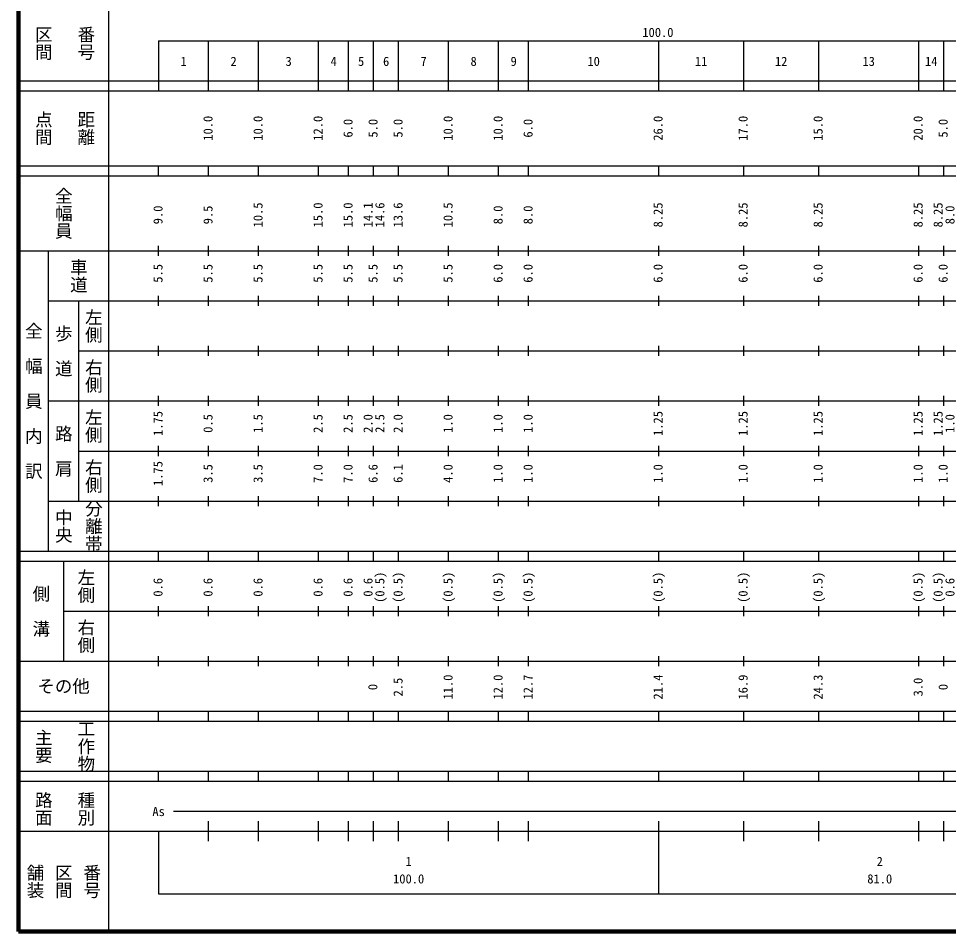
# Model space of a CAD drawing. Units: millimetres on the paper, enlarged 1000 times. Extents: x 40000 to 680000, y 20000 to 380000.
# Drawn here: x 40000 to 225938, y 20000 to 202409 of the extents above; entities that cross this region are included whole.
import ezdxf
from ezdxf.enums import TextEntityAlignment as Align

# ---------------------------------------------------------------- set-up
doc = ezdxf.new("R2010")
doc.units = ezdxf.units.MM
doc.header["$LTSCALE"] = 1000
doc.layers.add('M-TTL', color=2, linetype='Continuous', lineweight=140)
doc.layers.add('M-TTL-BAND', color=7, linetype='Continuous', lineweight=25)
doc.styles.add('@ＭＳ ゴシック', font='')
doc.styles.add('ＭＳ ゴシック', font='')
doc.styles.get('@ＭＳ ゴシック').set_extended_font_data('@MS Gothic')
doc.styles.get('ＭＳ ゴシック').set_extended_font_data('MS Gothic')

msp = doc.modelspace()

# ---------------------------------------------------------------- linework, layer by layer
at = {"layer": 'M-TTL'}
for p, q in [((40000, 380000), (40000, 20000)), ((40000, 20000), (680000, 20000))]:
    msp.add_line(p, q, dxfattribs=at)
at = {"layer": 'M-TTL-BAND'}
for p, q in [((58000, 370000), (58000, 20000)), ((68000, 198000), (579000, 198000)), ((68000, 198000), (68000, 188000)), ((78000, 188000), (78000, 198000)), ((88000, 188000), (88000, 198000)), ((100000, 188000), (100000, 198000)), ((106000, 188000), (106000, 198000)), ((111000, 188000), (111000, 198000)), ((116000, 188000), (116000, 198000)), ((126000, 188000), (126000, 198000)), ((136000, 188000), (136000, 198000)), ((142000, 188000), (142000, 198000)), ((168000, 188000), (168000, 198000)), ((185000, 188000), (185000, 198000)), ((200000, 188000), (200000, 198000)), ((220000, 188000), (220000, 198000)), ((225000, 188000), (225000, 198000)), ((40000, 190000), (579000, 190000)), ((40000, 188000), (579000, 188000)), ((40000, 173000), (579000, 173000)), ((68000, 171000), (68000, 173000)), ((78000, 171000), (78000, 173000)), ((88000, 171000), (88000, 173000)), ((100000, 171000), (100000, 173000)), ((106000, 171000), (106000, 173000)), ((111000, 171000), (111000, 173000)), ((116000, 171000), (116000, 173000)), ((126000, 171000), (126000, 173000)), ((136000, 171000), (136000, 173000)), ((142000, 171000), (142000, 173000)), ((168000, 171000), (168000, 173000)), ((185000, 171000), (185000, 173000)), ((200000, 171000), (200000, 173000)), ((220000, 171000), (220000, 173000)), ((225000, 171000), (225000, 173000)), ((40000, 171000), (579000, 171000)), ((68000, 155000), (68000, 157000)), ((78000, 155000), (78000, 157000)), ((88000, 155000), (88000, 157000)), ((100000, 155000), (100000, 157000)), ((106000, 155000), (106000, 157000)), ((111000, 155000), (111000, 157000)), ((116000, 155000), (116000, 157000)), ((126000, 155000), (126000, 157000)), ((136000, 155000), (136000, 157000)), ((142000, 155000), (142000, 157000)), ((168000, 155000), (168000, 157000)), ((185000, 155000), (185000, 157000)), ((200000, 155000), (200000, 157000)), ((220000, 155000), (220000, 157000)), ((225000, 155000), (225000, 157000)), ((40000, 156000), (579000, 156000)), ((46000, 96000), (46000, 156000)), ((68000, 145000), (68000, 147000)), ((78000, 145000), (78000, 147000)), ((88000, 145000), (88000, 147000)), ((100000, 145000), (100000, 147000)), ((106000, 145000), (106000, 147000)), ((111000, 145000), (111000, 147000)), ((116000, 145000), (116000, 147000)), ((126000, 145000), (126000, 147000)), ((136000, 145000), (136000, 147000)), ((142000, 145000), (142000, 147000)), ((168000, 145000), (168000, 147000)), ((185000, 145000), (185000, 147000)), ((200000, 145000), (200000, 147000)), ((220000, 145000), (220000, 147000)), ((225000, 145000), (225000, 147000)), ((46000, 146000), (579000, 146000)), ((52000, 146000), (52000, 106000)), ((52000, 136000), (579000, 136000)), ((68000, 135000), (68000, 137000)), ((78000, 135000), (78000, 137000)), ((88000, 135000), (88000, 137000)), ((100000, 135000), (100000, 137000)), ((106000, 135000), (106000, 137000)), ((111000, 135000), (111000, 137000)), ((116000, 135000), (116000, 137000)), ((126000, 135000), (126000, 137000)), ((136000, 135000), (136000, 137000)), ((142000, 135000), (142000, 137000)), ((168000, 135000), (168000, 137000)), ((185000, 135000), (185000, 137000)), ((200000, 135000), (200000, 137000)), ((220000, 135000), (220000, 137000)), ((225000, 135000), (225000, 137000)), ((68000, 125000), (68000, 127000)), ((78000, 125000), (78000, 127000)), ((88000, 125000), (88000, 127000)), ((100000, 125000), (100000, 127000)), ((106000, 125000), (106000, 127000)), ((111000, 125000), (111000, 127000)), ((116000, 125000), (116000, 127000)), ((126000, 125000), (126000, 127000)), ((136000, 125000), (136000, 127000)), ((142000, 125000), (142000, 127000)), ((168000, 125000), (168000, 127000)), ((185000, 125000), (185000, 127000)), ((200000, 125000), (200000, 127000)), ((220000, 125000), (220000, 127000)), ((225000, 125000), (225000, 127000)), ((46000, 126000), (579000, 126000)), ((52000, 116000), (579000, 116000)), ((68000, 115000), (68000, 117000)), ((78000, 115000), (78000, 117000)), ((88000, 115000), (88000, 117000)), ((100000, 115000), (100000, 117000)), ((106000, 115000), (106000, 117000)), ((111000, 115000), (111000, 117000)), ((116000, 115000), (116000, 117000)), ((126000, 115000), (126000, 117000)), ((136000, 115000), (136000, 117000)), ((142000, 115000), (142000, 117000)), ((168000, 115000), (168000, 117000)), ((185000, 115000), (185000, 117000)), ((200000, 115000), (200000, 117000)), ((220000, 115000), (220000, 117000)), ((225000, 115000), (225000, 117000)), ((46000, 106000), (579000, 106000)), ((68000, 105000), (68000, 107000)), ((78000, 105000), (78000, 107000)), ((88000, 105000), (88000, 107000)), ((100000, 105000), (100000, 107000)), ((106000, 105000), (106000, 107000)), ((111000, 105000), (111000, 107000)), ((116000, 105000), (116000, 107000)), ((126000, 105000), (126000, 107000)), ((136000, 105000), (136000, 107000)), ((142000, 105000), (142000, 107000)), ((168000, 105000), (168000, 107000)), ((185000, 105000), (185000, 107000)), ((200000, 105000), (200000, 107000)), ((220000, 105000), (220000, 107000)), ((225000, 105000), (225000, 107000)), ((40000, 96000), (579000, 96000)), ((68000, 94000), (68000, 96000)), ((78000, 94000), (78000, 96000)), ((88000, 94000), (88000, 96000)), ((100000, 94000), (100000, 96000)), ((106000, 94000), (106000, 96000)), ((111000, 94000), (111000, 96000)), ((116000, 94000), (116000, 96000)), ((126000, 94000), (126000, 96000)), ((136000, 94000), (136000, 96000)), ((142000, 94000), (142000, 96000)), ((168000, 94000), (168000, 96000)), ((185000, 94000), (185000, 96000)), ((200000, 94000), (200000, 96000)), ((220000, 94000), (220000, 96000)), ((225000, 94000), (225000, 96000)), ((40000, 94000), (579000, 94000)), ((49000, 94000), (49000, 74000)), ((49000, 84000), (579000, 84000)), ((68000, 83000), (68000, 85000)), ((78000, 83000), (78000, 85000)), ((88000, 83000), (88000, 85000)), ((100000, 83000), (100000, 85000)), ((106000, 83000), (106000, 85000)), ((111000, 83000), (111000, 85000)), ((116000, 83000), (116000, 85000)), ((126000, 83000), (126000, 85000)), ((136000, 83000), (136000, 85000)), ((142000, 83000), (142000, 85000)), ((168000, 83000), (168000, 85000)), ((185000, 83000), (185000, 85000)), ((200000, 83000), (200000, 85000)), ((220000, 83000), (220000, 85000)), ((225000, 83000), (225000, 85000)), ((68000, 73000), (68000, 75000)), ((78000, 73000), (78000, 75000)), ((88000, 73000), (88000, 75000)), ((100000, 73000), (100000, 75000)), ((106000, 73000), (106000, 75000)), ((111000, 73000), (111000, 75000)), ((116000, 73000), (116000, 75000)), ((126000, 73000), (126000, 75000)), ((136000, 73000), (136000, 75000)), ((142000, 73000), (142000, 75000)), ((168000, 73000), (168000, 75000)), ((185000, 73000), (185000, 75000)), ((200000, 73000), (200000, 75000)), ((220000, 73000), (220000, 75000)), ((225000, 73000), (225000, 75000)), ((40000, 74000), (579000, 74000)), ((40000, 64000), (579000, 64000)), ((68000, 62000), (68000, 64000)), ((78000, 62000), (78000, 64000)), ((88000, 62000), (88000, 64000)), ((100000, 62000), (100000, 64000)), ((106000, 62000), (106000, 64000)), ((111000, 62000), (111000, 64000)), ((116000, 62000), (116000, 64000)), ((126000, 62000), (126000, 64000)), ((136000, 62000), (136000, 64000)), ((142000, 62000), (142000, 64000)), ((168000, 62000), (168000, 64000)), ((185000, 62000), (185000, 64000)), ((200000, 62000), (200000, 64000)), ((220000, 62000), (220000, 64000)), ((225000, 62000), (225000, 64000)), ((40000, 62000), (579000, 62000)), ((40000, 52000), (579000, 52000)), ((68000, 50000), (68000, 52000)), ((78000, 50000), (78000, 52000)), ((88000, 50000), (88000, 52000)), ((100000, 50000), (100000, 52000)), ((106000, 50000), (106000, 52000)), ((111000, 50000), (111000, 52000)), ((116000, 50000), (116000, 52000)), ((126000, 50000), (126000, 52000)), ((136000, 50000), (136000, 52000)), ((142000, 50000), (142000, 52000)), ((168000, 50000), (168000, 52000)), ((185000, 50000), (185000, 52000)), ((200000, 50000), (200000, 52000)), ((220000, 50000), (220000, 52000)), ((225000, 50000), (225000, 52000)), ((40000, 50000), (579000, 50000)), ((71000, 44000), (565172, 44000)), ((78000, 38000), (78000, 42000)), ((88000, 38000), (88000, 42000)), ((100000, 38000), (100000, 42000)), ((106000, 38000), (106000, 42000)), ((111000, 38000), (111000, 42000)), ((116000, 38000), (116000, 42000)), ((126000, 38000), (126000, 42000)), ((136000, 38000), (136000, 42000)), ((142000, 38000), (142000, 42000)), ((168000, 27500), (168000, 42000)), ((185000, 38000), (185000, 42000)), ((200000, 38000), (200000, 42000)), ((220000, 38000), (220000, 42000)), ((225000, 38000), (225000, 42000)), ((40000, 40000), (579000, 40000)), ((68000, 40000), (68000, 27500)), ((68000, 27500), (579000, 27500))]:
    msp.add_line(p, q, dxfattribs=at)

# ---------------------------------------------------------------- texts
at = {"layer": 'M-TTL-BAND', "style": '@ＭＳ ゴシック'}
for s, p in [('番号', (53500, 197500)), ('区間', (45000, 197500)), ('点間', (45000, 180500)), ('距離', (53500, 180500)), ('全幅員', (49000, 163500)), ('車道', (52000, 151000)), ('左側', (55000, 141000)), ('全\u3000幅\u3000員\u3000内\u3000訳', (43000, 126000)), ('歩\u3000道', (49000, 136000)), ('右側', (55000, 131000)), ('左側', (55000, 121000)), ('路\u3000肩', (49000, 116000)), ('右側', (55000, 111000)), ('分離帯', (55000, 101000)), ('中央', (49000, 101000)), ('左側', (53500, 89000)), ('側\u3000溝', (44500, 84000)), ('右側', (53500, 79000)), ('工作物', (53500, 57000)), ('主要', (45000, 57000)), ('路面', (45000, 44500)), ('種別', (53500, 44500)), ('舗装', (43333, 30000)), ('区間', (49000, 30000)), ('番号', (54667, 30000))]:
    msp.add_text(s, height=2566, rotation=270, dxfattribs=at).set_placement(p, align=Align.MIDDLE_CENTER)
at = {"layer": 'M-TTL-BAND', "style": 'ＭＳ ゴシック'}
for s, p in [('100.0', (167844, 198195)), ('1', (73000, 192405)), ('2', (83000, 192405)), ('3', (94000, 192405)), ('4', (103000, 192405)), ('5', (108500, 192405)), ('6', (113500, 192405)), ('7', (121000, 192405)), ('8', (131000, 192405)), ('9', (139000, 192405)), ('10', (155000, 192405)), ('11', (176500, 192405)), ('12', (192500, 192405)), ('13', (210000, 192405)), ('14', (222500, 192405)), ('As', (68000, 42500)), ('1', (118000, 32523)), ('2', (212209, 32523)), ('100.0', (118000, 29033)), ('81.0', (212209, 29033))]:
    msp.add_text(s, height=1833, dxfattribs=at).set_placement(p, align=Align.BOTTOM_CENTER)
for s, p in [('10.0', (79332, 180500)), ('10.0', (89332, 180500)), ('12.0', (101332, 180500)), ('6.0', (107332, 180500)), ('5.0', (112332, 180500)), ('5.0', (117332, 180500)), ('10.0', (127332, 180500)), ('10.0', (137332, 180500)), ('6.0', (143332, 180500)), ('26.0', (169332, 180500)), ('17.0', (186332, 180500)), ('15.0', (201332, 180500)), ('20.0', (221332, 180500)), ('5.0', (226332, 180500)), ('10.5', (89332, 163174)), ('15.0', (101332, 163174)), ('15.0', (107332, 163174)), ('14.1', (111332, 163174)), ('14.6', (113702, 163174)), ('13.6', (117332, 163174)), ('10.5', (127332, 163174)), ('8.25', (169332, 163174)), ('8.25', (186332, 163174)), ('8.25', (201332, 163174)), ('8.25', (221332, 163174)), ('8.25', (225332, 163174)), ('9.0', (69332, 163174)), ('9.5', (79332, 163174)), ('8.0', (137332, 163174)), ('8.0', (143332, 163174)), ('8.0', (227702, 163174)), ('5.5', (69332, 151500)), ('5.5', (79332, 151500)), ('5.5', (89332, 151500)), ('5.5', (101332, 151500)), ('5.5', (107332, 151500)), ('5.5', (112332, 151500)), ('5.5', (117332, 151500)), ('5.5', (127332, 151500)), ('6.0', (137332, 151500)), ('6.0', (143332, 151500)), ('6.0', (169332, 151500)), ('6.0', (186332, 151500)), ('6.0', (201332, 151500)), ('6.0', (221332, 151500)), ('6.0', (226332, 151500)), ('1.75', (69332, 121500)), ('0.5', (79332, 121500)), ('1.5', (89332, 121500)), ('2.5', (101332, 121500)), ('2.5', (107332, 121500)), ('2.0', (111332, 121500)), ('2.5', (113702, 121500)), ('2.0', (117332, 121500)), ('1.0', (127332, 121500)), ('1.0', (137332, 121500)), ('1.0', (143332, 121500)), ('1.25', (169332, 121500)), ('1.25', (186332, 121500)), ('1.25', (201332, 121500)), ('1.25', (221332, 121500)), ('1.25', (225332, 121500)), ('1.0', (227702, 121500)), ('1.75', (69332, 111500)), ('3.5', (79332, 111500)), ('3.5', (89332, 111500)), ('7.0', (101332, 111500)), ('7.0', (107332, 111500)), ('6.6', (112332, 111500)), ('6.1', (117332, 111500)), ('4.0', (127332, 111500)), ('1.0', (137332, 111500)), ('1.0', (143332, 111500)), ('1.0', (169332, 111500)), ('1.0', (186332, 111500)), ('1.0', (201332, 111500)), ('1.0', (221332, 111500)), ('1.0', (226332, 111500)), ('(0.5)', (113702, 88764)), ('(0.5)', (117332, 88764)), ('(0.5)', (127332, 88764)), ('(0.5)', (137332, 88764)), ('(0.5)', (143332, 88764)), ('(0.5)', (169332, 88764)), ('(0.5)', (186332, 88764)), ('(0.5)', (201332, 88764)), ('(0.5)', (221332, 88764)), ('(0.5)', (225332, 88764)), ('0.6', (69332, 88764)), ('0.6', (79332, 88764)), ('0.6', (89332, 88764)), ('0.6', (101332, 88764)), ('0.6', (107332, 88764)), ('0.6', (111332, 88764)), ('0.6', (227702, 88764)), ('11.0', (127332, 68822)), ('12.0', (137332, 68822)), ('12.7', (143332, 68822)), ('21.4', (169332, 68822)), ('16.9', (186332, 68822)), ('24.3', (201332, 68822)), ('0', (112290, 68822)), ('2.5', (117336, 68822)), ('3.0', (221332, 68822)), ('0', (226345, 68822))]:
    msp.add_text(s, height=1833, rotation=90, dxfattribs=at).set_placement(p, align=Align.BOTTOM_CENTER)
msp.add_text('その他', height=2566, dxfattribs=at).set_placement((49000, 69000), align=Align.MIDDLE_CENTER)

doc.saveas('drawing.dxf')
